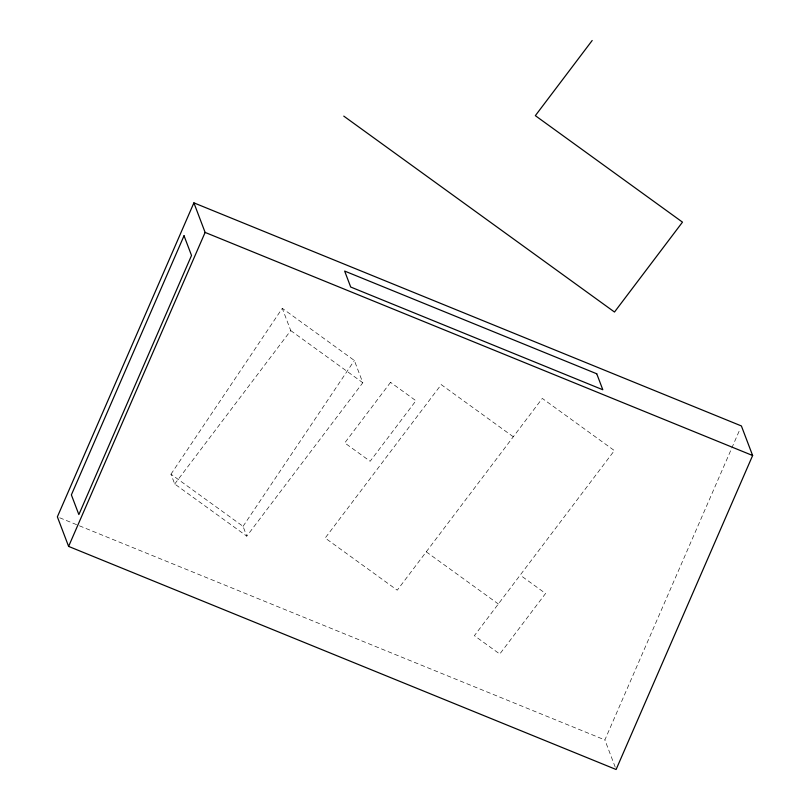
<?xml version="1.0" encoding="UTF-8"?>
<svg xmlns="http://www.w3.org/2000/svg" width="810" height="810" viewBox="0 0 810 810"><rect width="100%" height="100%" fill="white"/><g stroke="black" fill="none" stroke-linecap="round" stroke-linejoin="round"><path stroke-width="0.61" stroke-dasharray="4.05 3.04" d="M615.215 767.131L604.878 739.935L739.884 429.432M170.971 474.184L282.285 308.326L354.355 360.48L362.809 382.735L246.777 536.159L174.707 483.995L170.971 474.184L243.051 526.338L246.777 536.159M243.051 526.338L354.355 360.48M174.707 483.995L290.739 330.581L282.285 308.326M59.717 517.792L604.878 739.935M513.297 436.772L441.217 384.618L325.185 538.032L397.254 590.186L542.305 398.419L614.375 450.573L474.387 635.668L499.77 654.034L545.576 593.487L520.182 575.11M290.739 330.581L362.809 382.735M426.262 551.833L498.342 603.987M390.552 382.35L344.746 442.908L370.14 461.275L415.935 400.727L390.552 382.35"/><path stroke-width="1.21" d="M193.894 202.854L57.368 516.841L68.607 546.406L616.106 769.5L752.632 455.514L741.393 425.949L193.894 202.854L205.122 232.419L68.607 546.406M592.181 40.5L535.339 115.658L682.486 222.142L614.496 312.032L343.764 116.114M205.122 232.419L752.632 455.514M184.032 235.75L71.371 494.869L78.864 514.583L191.524 255.464L184.032 235.75M596.747 373.785L344.635 271.056L350.7 287.024L602.812 389.752L596.747 373.785"/></g></svg>
